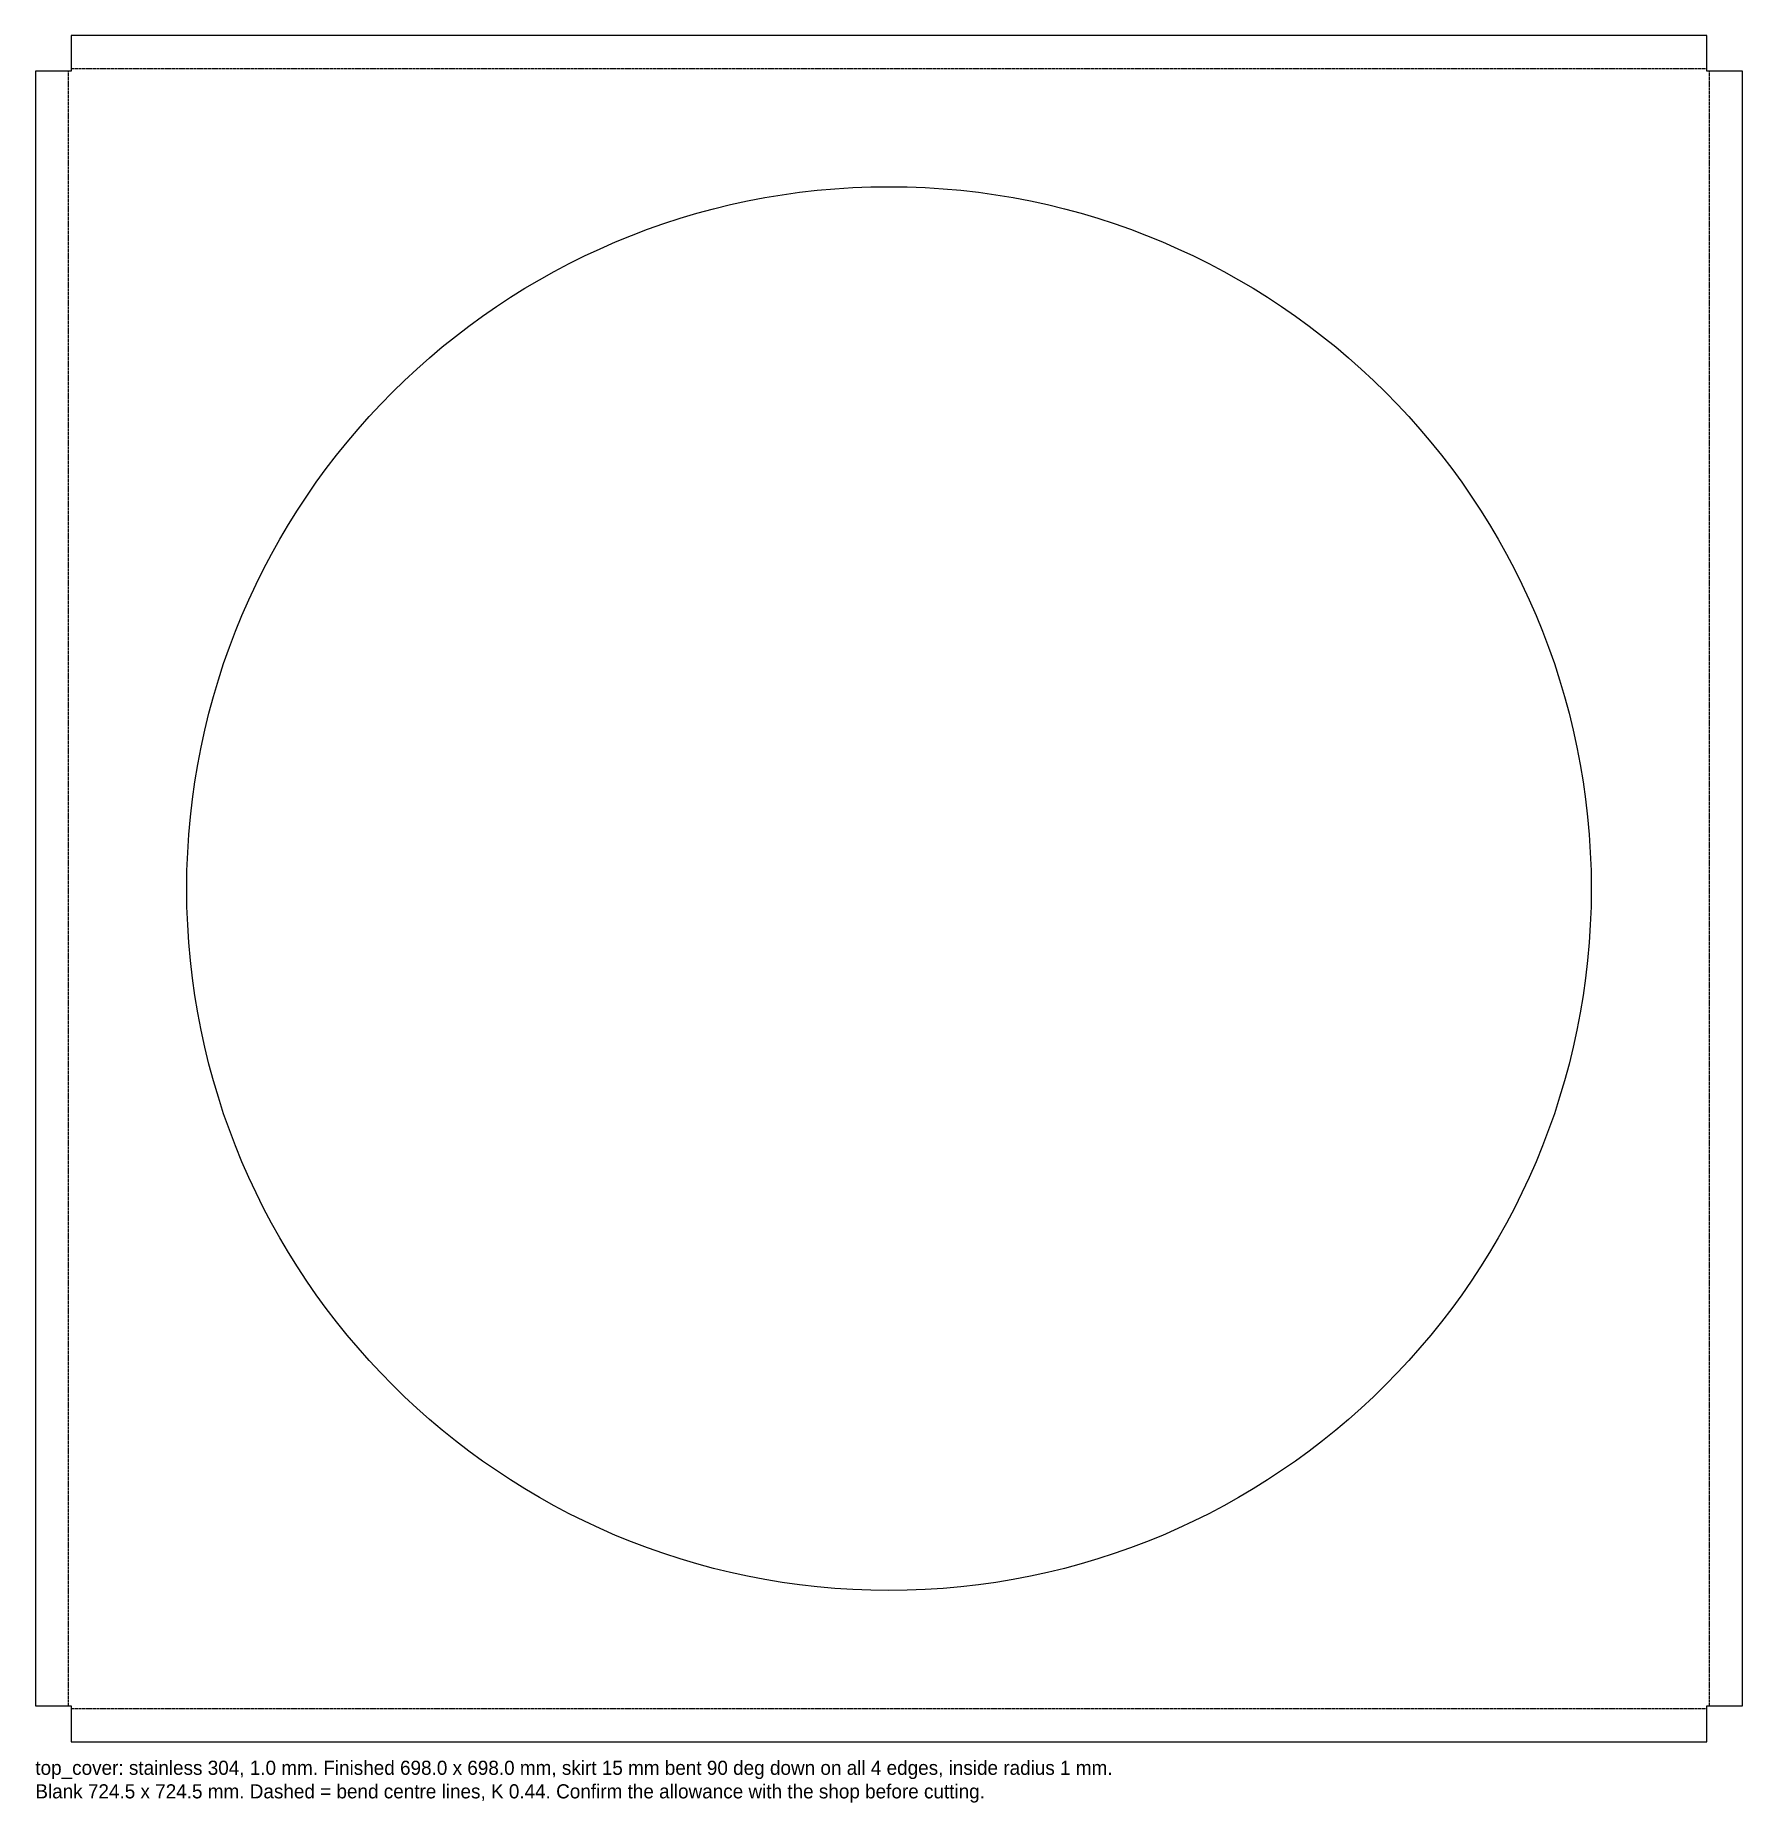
# Model space of a CAD drawing. Header units: millimetres. Extents: x 0 to 724, y -26 to 724.
import ezdxf

# ---------------------------------------------------------------- set-up
doc = ezdxf.new("R2010")
doc.units = ezdxf.units.MM
doc.linetypes.add('DASHED', pattern=[1.524, 1.27, -0.254])
for name, color, linetype in [('BEND', 1, 'Continuous'), ('CUT', 7, 'Continuous'), ('NOTE', 3, 'Continuous')]:
    doc.layers.add(name, color=color, linetype=linetype)

msp = doc.modelspace()

# ---------------------------------------------------------------- linework, layer by layer
at = {"layer": 'BEND', "linetype": 'DASHED'}
for p, q in [((14.13, 15.26), (14.13, 709.24)), ((15.26, 710.37), (709.24, 710.37)), ((710.37, 15.26), (710.37, 709.24)), ((15.26, 14.13), (709.24, 14.13))]:
    msp.add_line(p, q, dxfattribs=at)
at = {"layer": 'CUT'}
msp.add_lwpolyline([(15.26, 0), (709.24, 0), (709.24, 15.26), (724.5, 15.26), (724.5, 709.24), (709.24, 709.24), (709.24, 724.5), (15.26, 724.5), (15.26, 709.24), (0, 709.24), (0, 15.26), (15.26, 15.26)], close=True, dxfattribs=at)
msp.add_circle((362.25, 362.25), 298, dxfattribs=at)

# ---------------------------------------------------------------- texts
at = {"layer": 'NOTE'}
for s, p in [('top_cover: stainless 304, 1.0 mm. Finished 698.0 x 698.0 mm, skirt 15 mm bent 90 deg down on all 4 edges, inside radius 1 mm.', (0, -14)), ('Blank 724.5 x 724.5 mm. Dashed = bend centre lines, K 0.44. Confirm the allowance with the shop before cutting.', (0, -24))]:
    msp.add_text(s, height=6, dxfattribs=at).set_placement(p)

doc.saveas('drawing.dxf')
